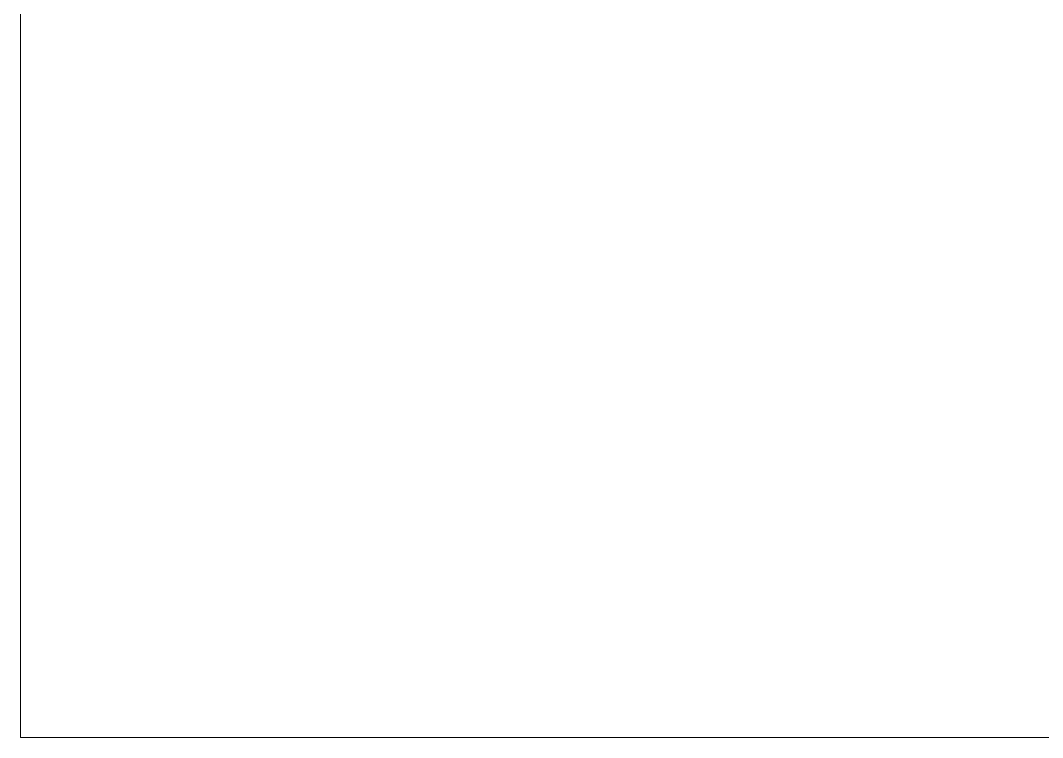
# Model space of a CAD drawing. Extents: x -560814 to 57327, y -29287 to 19916.
# Drawn here: x 20798.5636 to 20798.8612, y -700 to -699.7912 of the extents above; entities that cross this region are included whole.
import ezdxf

# ---------------------------------------------------------------- set-up
doc = ezdxf.new("R2010")
doc.units = 0
doc.header["$LTSCALE"] = 0.25
doc.linetypes.add('DASHDOT', pattern=[25.4, 12.7, -6.35, 0, -6.35])
for name, color, linetype, lineweight in [('01-First Floor$0$LOADING', 253, 'Continuous', 5), ('01-First Floor$0$NEW', 1, 'Continuous', 5), ('E-LITE-CLNG-CNDT', 6, 'DASHDOT', 35)]:
    doc.layers.add(name, color=color, linetype=linetype, lineweight=lineweight)

# ---------------------------------------------------------------- blocks, each defined once
blk = doc.blocks.new('*X307')
at = {"color": 0}
for p, q in [((5, 3), (5, 3)), ((5, 3), (5, 3)), ((5, 3), (5, 3)), ((5, 3), (5, 3)), ((5, 3), (5, 3)), ((5, 3), (5, 3)), ((5, 3), (5, 3)), ((5, 3), (5, 3)), ((5, 3), (5, 3)), ((5, 3), (5, 3)), ((5, 3), (5, 3)), ((5, 3), (5, 3)), ((5, 3), (5, 3)), ((5, 3), (5, 3)), ((5, 3), (5, 3)), ((5, 3), (5, 3)), ((5, 3), (5, 3)), ((5, 3), (5, 3)), ((5, 3), (5, 3)), ((5, 3), (5, 3)), ((5, 3), (5, 3)), ((5, 3), (5, 3)), ((5, 3), (5, 3)), ((5, 3), (5, 3)), ((5, 3), (5, 3)), ((5, 3), (5, 3)), ((5, 3), (5, 3)), ((5, 3), (5, 3)), ((5, 3), (5, 3)), ((5, 3), (5, 3)), ((5, 3), (5, 3)), ((5, 3), (5, 3)), ((5, 3), (5, 3)), ((5, 3), (5, 3)), ((5, 3), (5, 3)), ((5, 3), (5, 3)), ((5, 3), (5, 3)), ((5, 3), (5, 3)), ((5, 3), (5, 3)), ((5, 3), (5, 3)), ((5, 3), (5, 3)), ((5, 3), (5, 3)), ((5, 3), (5, 3)), ((5, 3), (5, 3)), ((5, 3), (5, 3)), ((5, 3), (5, 3)), ((5, 3), (5, 3)), ((5, 3), (5, 3)), ((5, 3), (5, 3)), ((5, 3), (5, 3)), ((5, 3), (5, 3)), ((5, 3), (5, 3)), ((5, 3), (5, 3)), ((5, 3), (5, 3)), ((5, 3), (5, 3)), ((5, 3), (5, 3)), ((5, 3), (5, 3)), ((5, 3), (5, 3)), ((5, 3), (5, 3)), ((5, 3), (5, 3)), ((5, 3), (5, 3)), ((5, 3), (5, 3)), ((5, 3), (5, 3)), ((5, 3), (5, 3)), ((5, 3), (5, 3)), ((5, 3), (5, 3)), ((6, 3), (5, 3)), ((5, 3), (5, 3)), ((6, 3), (5, 3)), ((5, 3), (5, 3)), ((6, 3), (5, 3)), ((5, 3), (5, 3)), ((6, 3), (5, 3)), ((5, 3), (5, 3)), ((5, 3), (5, 3)), ((5, 3), (5, 3)), ((5, 3), (5, 3)), ((5, 3), (5, 3)), ((5, 3), (5, 3)), ((5, 3), (5, 3)), ((5, 3), (5, 3)), ((5, 3), (5, 3)), ((5, 3), (5, 3)), ((5, 3), (5, 3)), ((5, 3), (5, 3)), ((5, 3), (5, 3)), ((5, 3), (5, 3)), ((5, 3), (5, 3)), ((5, 3), (5, 3)), ((5, 3), (5, 3)), ((5, 3), (5, 3)), ((5, 3), (5, 3)), ((5, 3), (5, 3)), ((5, 3), (5, 3)), ((5, 3), (5, 3)), ((5, 3), (5, 3)), ((6, 3), (6, 3)), ((6, 3), (6, 3)), ((6, 3), (6, 3)), ((6, 3), (6, 3)), ((6, 3), (6, 3)), ((6, 3), (6, 3)), ((6, 3), (6, 3)), ((6, 3), (6, 3)), ((6, 3), (6, 3)), ((6, 3), (6, 3)), ((6, 3), (6, 3)), ((6, 3), (6, 3)), ((6, 3), (6, 3)), ((6, 3), (6, 3)), ((6, 3), (6, 3)), ((6, 3), (6, 3)), ((6, 3), (6, 3)), ((6, 3), (6, 3)), ((6, 3), (6, 3)), ((6, 3), (6, 3)), ((6, 3), (6, 3)), ((6, 3), (6, 3)), ((6, 3), (6, 3)), ((6, 3), (6, 3)), ((6, 3), (6, 3)), ((6, 3), (6, 3)), ((6, 3), (6, 3)), ((6, 3), (6, 3)), ((6, 3), (6, 3)), ((6, 3), (6, 3)), ((6, 3), (6, 3)), ((6, 3), (6, 3)), ((6, 3), (6, 3)), ((6, 3), (6, 3)), ((6, 3), (6, 3)), ((6, 3), (6, 3)), ((6, 3), (6, 3)), ((6, 3), (6, 3)), ((6, 3), (6, 3)), ((6, 3), (6, 3)), ((6, 3), (6, 3)), ((6, 3), (6, 3)), ((6, 3), (6, 3)), ((6, 3), (6, 3)), ((6, 3), (6, 3)), ((6, 3), (6, 3)), ((6, 3), (6, 3)), ((6, 3), (6, 3)), ((6, 3), (6, 3)), ((6, 3), (6, 3)), ((6, 3), (6, 3)), ((6, 3), (6, 3)), ((6, 3), (6, 3)), ((6, 3), (6, 3)), ((6, 3), (6, 3)), ((6, 3), (6, 3)), ((6, 3), (6, 3)), ((6, 3), (6, 3)), ((6, 3), (6, 3)), ((6, 3), (6, 3)), ((6, 3), (6, 3)), ((6, 3), (6, 3)), ((6, 3), (6, 3)), ((6, 3), (6, 3)), ((6, 3), (6, 3)), ((6, 3), (6, 3)), ((6, 3), (6, 3)), ((6, 3), (6, 3)), ((6, 3), (6, 3)), ((6, 3), (6, 3)), ((6, 3), (6, 3)), ((6, 3), (6, 3)), ((6, 3), (6, 3)), ((6, 3), (6, 3)), ((6, 3), (6, 3)), ((6, 3), (6, 3)), ((6, 3), (6, 3)), ((6, 3), (6, 3)), ((6, 3), (6, 3)), ((6, 3), (6, 3)), ((6, 3), (6, 3)), ((6, 3), (6, 3)), ((6, 3), (6, 3)), ((6, 3), (6, 3)), ((6, 3), (6, 3)), ((6, 3), (6, 3)), ((6, 3), (6, 3)), ((6, 3), (6, 3)), ((6, 3), (6, 3)), ((6, 3), (6, 3)), ((6, 3), (6, 3)), ((6, 3), (6, 3)), ((6, 3), (6, 3)), ((6, 3), (6, 3)), ((6, 3), (6, 3)), ((6, 3), (6, 3)), ((6, 3), (6, 3)), ((6, 3), (6, 3)), ((6, 3), (6, 3)), ((6, 3), (6, 3)), ((6, 3), (6, 3)), ((6, 3), (6, 3)), ((6, 3), (6, 3)), ((6, 3), (6, 3)), ((6, 3), (6, 3)), ((6, 3), (6, 3)), ((6, 3), (6, 3)), ((6, 3), (6, 3)), ((6, 3), (6, 3)), ((6, 3), (6, 3)), ((6, 3), (6, 3)), ((6, 3), (6, 3)), ((6, 3), (6, 3)), ((6, 3), (6, 3)), ((6, 3), (6, 3)), ((6, 3), (6, 3)), ((6, 3), (6, 3)), ((6, 3), (6, 3)), ((6, 3), (6, 3)), ((6, 3), (6, 3)), ((6, 3), (6, 3)), ((6, 3), (6, 3)), ((6, 3), (6, 3)), ((6, 3), (6, 3)), ((6, 3), (6, 3)), ((6, 3), (6, 3)), ((6, 3), (6, 3)), ((6, 3), (6, 3)), ((6, 3), (6, 3)), ((6, 3), (6, 3)), ((6, 3), (6, 3)), ((6, 3), (6, 3)), ((6, 3), (6, 3)), ((6, 3), (6, 3)), ((6, 3), (6, 3)), ((6, 3), (6, 3)), ((6, 3), (6, 3)), ((6, 3), (6, 3)), ((6, 3), (6, 3)), ((6, 3), (6, 3)), ((6, 3), (6, 3)), ((6, 3), (6, 3)), ((6, 3), (6, 3)), ((6, 3), (6, 3)), ((6, 3), (6, 3)), ((6, 3), (6, 3)), ((6, 3), (6, 3)), ((6, 3), (6, 3)), ((6, 3), (6, 3)), ((6, 3), (6, 3)), ((6, 3), (6, 3)), ((6, 3), (6, 3)), ((6, 3), (6, 3)), ((6, 3), (6, 3)), ((6, 3), (6, 3)), ((6, 3), (6, 3)), ((6, 3), (6, 3)), ((6, 3), (6, 3)), ((6, 3), (6, 3)), ((6, 3), (6, 3)), ((6, 3), (6, 3)), ((6, 3), (6, 3)), ((6, 3), (6, 3)), ((6, 3), (6, 3)), ((6, 3), (6, 3)), ((6, 3), (6, 3)), ((6, 3), (6, 3)), ((6, 3), (6, 3)), ((6, 3), (6, 3)), ((6, 3), (6, 3)), ((6, 3), (6, 3)), ((6, 3), (6, 3)), ((6, 3), (6, 3)), ((6, 3), (6, 3)), ((6, 3), (6, 3)), ((6, 3), (6, 3)), ((6, 3), (6, 3)), ((6, 3), (6, 3)), ((6, 3), (6, 3)), ((6, 3), (6, 3)), ((6, 3), (6, 3)), ((6, 3), (6, 3)), ((6, 3), (6, 3)), ((6, 3), (6, 3)), ((6, 3), (6, 3)), ((6, 3), (6, 3)), ((6, 3), (6, 3)), ((6, 3), (6, 3)), ((6, 3), (6, 3)), ((6, 3), (6, 3)), ((6, 3), (6, 3)), ((6, 3), (6, 3)), ((6, 3), (6, 3)), ((6, 3), (6, 3)), ((6, 3), (6, 3)), ((6, 3), (6, 3)), ((6, 3), (6, 3)), ((6, 3), (6, 3)), ((6, 3), (6, 3)), ((6, 3), (6, 3)), ((6, 3), (6, 3)), ((6, 3), (6, 3)), ((6, 3), (6, 3)), ((6, 3), (6, 3)), ((6, 3), (5, 3)), ((6, 3), (5, 3)), ((6, 3), (5, 3)), ((6, 3), (5, 3)), ((6, 3), (5, 3)), ((6, 3), (6, 3)), ((6, 3), (6, 3)), ((6, 3), (6, 3)), ((6, 3), (6, 3)), ((6, 3), (6, 3)), ((6, 3), (6, 3)), ((6, 3), (6, 3)), ((6, 3), (6, 3)), ((6, 3), (6, 3)), ((6, 3), (6, 3)), ((6, 3), (6, 3)), ((6, 3), (6, 3)), ((6, 3), (6, 3)), ((6, 3), (6, 3)), ((6, 3), (6, 3)), ((6, 3), (6, 3)), ((6, 3), (6, 3)), ((6, 3), (6, 3)), ((6, 3), (6, 3)), ((6, 3), (6, 3)), ((6, 3), (6, 3)), ((6, 3), (6, 3)), ((6, 3), (6, 3)), ((6, 3), (6, 3)), ((6, 3), (6, 3)), ((6, 3), (6, 3)), ((6, 3), (6, 3)), ((6, 3), (6, 3)), ((6, 3), (6, 3)), ((6, 3), (6, 3)), ((6, 3), (6, 3)), ((6, 3), (6, 3)), ((6, 3), (6, 3)), ((6, 3), (6, 3)), ((6, 3), (6, 3)), ((6, 3), (6, 3)), ((6, 3), (6, 3)), ((6, 3), (6, 3)), ((6, 3), (6, 3)), ((6, 3), (6, 3)), ((6, 3), (6, 3)), ((6, 3), (6, 3)), ((6, 3), (6, 3)), ((6, 3), (6, 3)), ((6, 3), (6, 3)), ((6, 3), (6, 3)), ((6, 3), (6, 3)), ((6, 3), (6, 3)), ((6, 3), (6, 3)), ((6, 3), (6, 3)), ((6, 3), (6, 3)), ((6, 3), (6, 3)), ((6, 3), (6, 3)), ((6, 3), (6, 3)), ((6, 3), (6, 3)), ((6, 3), (6, 3)), ((6, 3), (6, 3)), ((6, 3), (6, 3)), ((6, 3), (6, 3)), ((6, 3), (6, 3)), ((6, 3), (6, 3)), ((6, 3), (6, 3)), ((6, 3), (6, 3)), ((6, 3), (6, 3)), ((6, 3), (6, 3)), ((6, 3), (6, 3)), ((6, 3), (6, 3)), ((6, 3), (6, 3)), ((6, 3), (6, 3)), ((6, 3), (6, 3)), ((6, 3), (6, 3)), ((6, 3), (6, 3)), ((6, 3), (6, 3)), ((6, 3), (6, 3)), ((6, 3), (6, 3)), ((6, 3), (6, 3)), ((6, 3), (6, 3)), ((6, 3), (6, 3)), ((6, 3), (6, 3)), ((6, 3), (6, 3)), ((6, 3), (6, 3)), ((6, 3), (6, 3)), ((6, 3), (6, 3)), ((6, 3), (6, 3)), ((6, 3), (6, 3)), ((6, 3), (6, 3)), ((6, 3), (6, 3)), ((6, 3), (6, 3)), ((6, 3), (6, 3)), ((6, 3), (6, 3)), ((6, 3), (6, 3)), ((6, 3), (6, 3)), ((6, 3), (6, 3)), ((6, 3), (6, 3)), ((6, 3), (6, 3)), ((6, 3), (6, 3)), ((6, 3), (6, 3)), ((6, 3), (6, 3)), ((6, 3), (6, 3)), ((6, 3), (6, 3)), ((6, 3), (6, 3)), ((6, 3), (6, 3)), ((6, 3), (6, 3)), ((6, 3), (6, 3)), ((6, 3), (6, 3)), ((6, 3), (6, 3)), ((6, 3), (6, 3)), ((6, 3), (6, 3)), ((6, 3), (6, 3)), ((6, 3), (6, 3)), ((6, 3), (6, 3)), ((6, 3), (6, 3)), ((6, 3), (6, 3)), ((6, 3), (6, 3)), ((6, 3), (6, 3)), ((6, 3), (6, 3)), ((6, 3), (6, 3)), ((6, 3), (6, 3)), ((6, 3), (6, 3)), ((6, 3), (6, 3)), ((6, 3), (6, 3)), ((6, 3), (6, 3)), ((6, 3), (6, 3)), ((6, 3), (6, 3)), ((6, 3), (6, 3)), ((6, 3), (6, 3)), ((6, 3), (6, 3)), ((6, 3), (6, 3)), ((6, 3), (6, 3)), ((6, 3), (6, 3)), ((6, 3), (6, 3)), ((6, 3), (6, 3)), ((6, 3), (6, 3)), ((6, 3), (6, 3)), ((6, 3), (6, 3)), ((6, 3), (6, 3)), ((6, 3), (6, 3)), ((6, 3), (6, 3)), ((6, 3), (6, 3)), ((6, 3), (6, 3)), ((6, 3), (6, 3)), ((6, 3), (6, 3)), ((6, 3), (6, 3)), ((6, 3), (6, 3)), ((6, 3), (6, 3)), ((6, 3), (6, 3)), ((6, 3), (6, 3)), ((6, 3), (6, 3)), ((6, 3), (6, 3)), ((6, 3), (6, 3)), ((6, 3), (6, 3)), ((6, 3), (6, 3)), ((6, 3), (6, 3)), ((6, 3), (6, 3)), ((6, 3), (6, 3)), ((6, 3), (6, 3)), ((6, 3), (6, 3)), ((6, 3), (6, 3)), ((6, 3), (6, 3)), ((6, 3), (6, 3)), ((6, 3), (6, 3)), ((6, 3), (6, 3)), ((6, 3), (6, 3)), ((6, 3), (6, 3)), ((6, 3), (6, 3)), ((6, 3), (6, 3)), ((6, 3), (6, 3)), ((6, 3), (6, 3)), ((6, 3), (6, 3)), ((6, 3), (6, 3)), ((6, 3), (6, 3)), ((6, 3), (6, 3)), ((6, 3), (6, 3)), ((6, 3), (6, 3)), ((6, 3), (6, 3)), ((6, 3), (6, 3)), ((6, 3), (6, 3)), ((6, 3), (6, 3)), ((6, 3), (6, 3)), ((6, 3), (6, 3)), ((6, 3), (6, 3)), ((6, 3), (6, 3)), ((6, 3), (6, 3)), ((6, 3), (6, 3)), ((6, 3), (6, 3)), ((6, 3), (6, 3)), ((6, 3), (6, 3)), ((6, 3), (6, 3)), ((6, 3), (6, 3)), ((6, 3), (6, 3)), ((6, 3), (6, 3)), ((6, 3), (6, 3)), ((6, 3), (6, 3)), ((6, 3), (6, 3)), ((6, 3), (6, 3)), ((6, 3), (6, 3)), ((6, 3), (6, 3)), ((6, 3), (6, 3)), ((6, 3), (6, 3)), ((6, 3), (6, 3)), ((6, 3), (6, 3)), ((6, 3), (6, 3)), ((6, 3), (6, 3)), ((6, 3), (6, 3)), ((6, 3), (6, 3)), ((6, 3), (6, 3)), ((6, 3), (6, 3)), ((6, 3), (6, 3)), ((6, 3), (6, 3)), ((6, 3), (6, 3)), ((6, 3), (6, 3)), ((6, 3), (6, 3)), ((6, 3), (6, 3)), ((6, 3), (6, 3)), ((6, 3), (6, 3)), ((6, 3), (6, 3)), ((6, 3), (6, 3)), ((6, 3), (6, 3)), ((6, 3), (6, 3)), ((6, 3), (6, 3)), ((6, 3), (6, 3)), ((6, 3), (6, 3)), ((6, 3), (6, 3)), ((6, 3), (6, 3)), ((6, 3), (6, 3)), ((6, 3), (6, 3)), ((6, 3), (6, 3)), ((6, 3), (6, 3)), ((6, 3), (6, 3)), ((6, 3), (6, 3)), ((6, 3), (6, 3)), ((6, 3), (6, 3)), ((6, 3), (6, 3)), ((6, 3), (6, 3)), ((6, 3), (6, 3)), ((6, 3), (6, 3)), ((6, 3), (6, 3)), ((6, 3), (6, 3)), ((6, 3), (6, 3)), ((6, 3), (6, 3)), ((6, 3), (6, 3)), ((6, 3), (6, 3)), ((6, 3), (6, 3)), ((6, 3), (6, 3)), ((6, 3), (6, 3)), ((6, 3), (6, 3)), ((6, 3), (6, 3)), ((6, 3), (6, 3)), ((6, 3), (6, 3)), ((6, 3), (6, 3)), ((6, 3), (6, 3)), ((6, 3), (6, 3)), ((6, 3), (6, 3)), ((6, 3), (6, 3)), ((6, 3), (6, 3)), ((6, 3), (6, 3)), ((6, 3), (6, 3)), ((6, 3), (6, 3)), ((6, 3), (6, 3)), ((6, 3), (6, 3)), ((6, 3), (6, 3)), ((6, 3), (6, 3)), ((6, 3), (6, 3)), ((6, 3), (6, 3)), ((6, 3), (6, 3)), ((6, 3), (6, 3)), ((6, 3), (6, 3)), ((6, 3), (6, 3)), ((6, 3), (6, 3)), ((6, 3), (6, 3)), ((6, 3), (6, 3)), ((6, 3), (6, 3)), ((6, 3), (6, 3)), ((6, 3), (6, 3)), ((6, 3), (6, 3)), ((6, 3), (6, 3)), ((6, 3), (6, 3)), ((6, 3), (6, 3)), ((6, 3), (6, 3)), ((6, 3), (6, 3)), ((6, 3), (6, 3)), ((6, 3), (6, 3)), ((6, 3), (6, 3)), ((6, 3), (6, 3)), ((6, 3), (6, 3)), ((6, 3), (6, 3)), ((6, 3), (6, 3)), ((6, 3), (6, 3)), ((6, 3), (6, 3)), ((6, 3), (6, 3)), ((6, 3), (6, 3)), ((6, 3), (6, 3)), ((6, 3), (6, 3)), ((6, 3), (6, 3)), ((6, 3), (6, 3)), ((6, 3), (6, 3)), ((6, 3), (6, 3)), ((6, 3), (6, 3)), ((6, 3), (6, 3)), ((6, 3), (6, 3)), ((6, 3), (6, 3)), ((6, 3), (6, 3)), ((6, 3), (6, 3)), ((6, 3), (6, 3)), ((6, 3), (6, 3)), ((6, 3), (6, 3)), ((6, 3), (6, 3)), ((6, 3), (6, 3)), ((6, 3), (6, 3)), ((6, 3), (6, 3)), ((6, 3), (6, 3)), ((6, 3), (6, 3)), ((6, 3), (6, 3)), ((6, 3), (6, 3)), ((6, 3), (6, 3)), ((6, 3), (6, 3)), ((6, 3), (6, 3))]:
    blk.add_line(p, q, dxfattribs=at)
blk = doc.blocks.new('*X308')
at = {"color": 0}
for p, q in [((13, 1), (13, 1)), ((13, 1), (13, 1)), ((13, 1), (13, 1)), ((13, 1), (13, 1)), ((13, 1), (13, 1)), ((13, 1), (13, 1)), ((13, 1), (13, 1)), ((13, 1), (13, 1)), ((13, 1), (13, 1)), ((13, 1), (13, 1)), ((13, 1), (13, 1)), ((13, 1), (13, 1)), ((13, 1), (13, 1)), ((13, 1), (13, 1)), ((13, 1), (13, 1)), ((13, 1), (14, 1)), ((13, 1), (14, 1)), ((13, 1), (14, 1)), ((13, 1), (13, 1)), ((13, 1), (13, 1)), ((13, 1), (13, 1)), ((13, 1), (13, 1)), ((13, 1), (13, 1)), ((13, 1), (13, 1)), ((13, 1), (13, 1)), ((13, 1), (13, 1)), ((13, 1), (13, 1)), ((13, 1), (13, 1)), ((13, 1), (13, 1)), ((13, 1), (13, 1)), ((13, 1), (13, 1)), ((13, 1), (13, 1)), ((13, 1), (13, 1)), ((13, 1), (13, 1)), ((13, 1), (13, 1)), ((13, 1), (13, 1)), ((13, 1), (13, 1)), ((13, 1), (13, 1)), ((13, 1), (13, 1)), ((13, 1), (13, 1)), ((13, 1), (13, 1)), ((13, 1), (13, 1)), ((13, 1), (13, 1)), ((13, 1), (13, 1)), ((13, 1), (13, 1)), ((13, 1), (13, 1)), ((13, 1), (13, 1)), ((13, 1), (13, 1)), ((13, 1), (13, 1)), ((13, 1), (13, 1)), ((13, 1), (13, 1)), ((13, 1), (13, 1)), ((13, 1), (13, 1)), ((13, 1), (13, 1)), ((13, 1), (13, 1)), ((13, 1), (13, 1)), ((13, 1), (13, 1)), ((13, 1), (13, 1)), ((13, 1), (13, 1)), ((13, 1), (13, 1)), ((13, 1), (13, 1)), ((13, 1), (13, 1)), ((13, 1), (13, 1)), ((13, 1), (13, 1)), ((13, 1), (13, 1)), ((13, 1), (13, 1)), ((13, 1), (13, 1)), ((13, 1), (13, 1)), ((13, 1), (13, 1)), ((13, 1), (13, 1)), ((13, 1), (13, 1)), ((13, 1), (13, 1)), ((13, 1), (13, 1)), ((13, 1), (13, 1)), ((13, 1), (13, 1)), ((13, 1), (13, 1)), ((13, 1), (13, 1)), ((13, 1), (13, 1)), ((13, 1), (13, 1)), ((13, 1), (13, 1)), ((13, 1), (13, 1)), ((13, 1), (13, 1)), ((13, 1), (13, 1)), ((13, 1), (13, 1)), ((13, 1), (13, 1)), ((13, 1), (13, 1)), ((13, 1), (13, 1)), ((13, 1), (13, 1)), ((13, 1), (13, 1)), ((13, 1), (13, 1)), ((13, 1), (13, 1)), ((13, 1), (13, 1)), ((13, 1), (13, 1)), ((13, 1), (13, 1)), ((13, 1), (13, 1)), ((13, 1), (13, 1)), ((13, 1), (13, 1)), ((13, 1), (13, 1)), ((13, 1), (13, 1)), ((13, 1), (13, 1)), ((13, 1), (13, 1)), ((13, 1), (13, 1)), ((13, 1), (13, 1)), ((13, 1), (13, 1)), ((13, 1), (13, 1)), ((13, 1), (13, 1)), ((13, 1), (13, 1)), ((13, 1), (13, 1)), ((13, 1), (13, 1)), ((13, 1), (13, 1)), ((13, 1), (13, 1)), ((13, 1), (13, 1)), ((13, 1), (13, 1)), ((13, 1), (13, 1)), ((13, 1), (13, 1)), ((13, 1), (13, 1)), ((13, 1), (13, 1)), ((13, 1), (13, 1)), ((13, 1), (13, 1)), ((13, 1), (13, 1)), ((13, 1), (13, 1)), ((13, 1), (13, 1)), ((13, 1), (13, 1)), ((13, 1), (14, 1)), ((13, 0), (13, 0)), ((13, 0), (13, 0)), ((13, 0), (13, 0)), ((13, 0), (13, 0)), ((13, 0), (13, 0)), ((13, 0), (13, 0)), ((13, 0), (13, 0)), ((13, 0), (13, 0)), ((13, 0), (13, 0)), ((13, 0), (13, 0)), ((13, 0), (13, 0)), ((13, 0), (13, 0)), ((13, 0), (13, 0)), ((13, 0), (13, 0)), ((13, 0), (13, 0)), ((13, 0), (13, 0)), ((13, 0), (13, 0)), ((13, 0), (13, 0)), ((13, 0), (13, 0)), ((13, 0), (13, 0)), ((13, 0), (13, 0)), ((13, 0), (13, 0)), ((13, 0), (13, 0)), ((13, 0), (13, 0)), ((13, 0), (13, 0)), ((13, 0), (13, 0)), ((13, 0), (13, 0)), ((13, 0), (13, 0)), ((13, 0), (13, 0)), ((13, 0), (13, 0)), ((13, 0), (13, 0)), ((13, 0), (13, 0)), ((13, 0), (13, 0)), ((13, 0), (13, 0)), ((13, 0), (13, 0)), ((13, 0), (13, 0)), ((13, 0), (13, 0)), ((13, 0), (13, 0)), ((13, 0), (13, 0)), ((13, 0), (13, 0)), ((13, 0), (13, 0)), ((13, 0), (13, 0)), ((13, 0), (13, 0)), ((13, 0), (13, 0)), ((13, 0), (13, 0)), ((13, 0), (13, 0)), ((13, 0), (13, 0)), ((13, 0), (13, 0)), ((13, 0), (14, 0)), ((13, 0), (14, 0)), ((13, 0), (13, 0)), ((13, 0), (14, 0)), ((14, 1), (14, 1)), ((14, 1), (14, 1)), ((14, 1), (14, 1)), ((14, 1), (14, 1)), ((14, 1), (14, 1)), ((14, 1), (14, 1)), ((14, 1), (14, 1)), ((14, 1), (14, 1)), ((14, 1), (14, 1)), ((14, 1), (14, 1)), ((14, 1), (14, 1)), ((14, 1), (14, 1)), ((14, 1), (14, 1)), ((14, 1), (14, 1)), ((14, 1), (14, 1)), ((14, 1), (14, 1)), ((14, 1), (14, 1)), ((14, 1), (14, 1)), ((14, 1), (14, 1)), ((14, 1), (14, 1)), ((14, 1), (14, 1)), ((14, 1), (14, 1)), ((14, 1), (14, 1)), ((14, 1), (14, 1)), ((14, 1), (14, 1)), ((14, 1), (14, 1)), ((14, 1), (14, 1)), ((14, 1), (14, 1)), ((14, 1), (14, 1)), ((14, 1), (14, 1)), ((14, 1), (14, 1)), ((14, 1), (14, 1)), ((14, 1), (14, 1)), ((14, 1), (14, 1)), ((14, 1), (14, 1)), ((14, 1), (14, 1)), ((14, 1), (14, 1)), ((14, 1), (14, 1)), ((14, 1), (14, 1)), ((14, 1), (14, 1)), ((14, 1), (14, 1)), ((14, 1), (14, 1)), ((14, 1), (14, 1)), ((14, 1), (14, 1)), ((14, 1), (14, 1)), ((14, 1), (14, 1)), ((14, 1), (14, 1)), ((14, 1), (14, 1)), ((14, 1), (14, 1)), ((14, 1), (14, 1)), ((14, 1), (14, 1)), ((14, 1), (14, 1)), ((14, 1), (14, 1)), ((14, 1), (14, 1)), ((14, 1), (14, 1)), ((14, 1), (14, 1)), ((14, 1), (14, 1)), ((14, 1), (14, 1)), ((14, 1), (14, 1)), ((14, 1), (14, 1)), ((14, 1), (14, 1)), ((14, 1), (14, 1)), ((14, 1), (14, 1)), ((14, 1), (14, 1)), ((14, 1), (14, 1)), ((14, 1), (14, 1)), ((14, 1), (14, 1)), ((14, 1), (14, 1)), ((14, 1), (14, 1)), ((14, 1), (14, 1)), ((14, 1), (14, 1)), ((14, 1), (14, 1)), ((14, 1), (14, 1)), ((14, 1), (14, 1)), ((14, 1), (14, 1)), ((14, 1), (14, 1)), ((14, 1), (14, 1)), ((14, 1), (14, 1)), ((14, 1), (14, 1)), ((14, 1), (14, 1)), ((14, 1), (14, 1)), ((14, 1), (14, 1)), ((14, 1), (14, 1)), ((14, 1), (14, 1)), ((14, 1), (14, 1)), ((14, 1), (14, 1)), ((14, 1), (14, 1)), ((14, 1), (14, 1)), ((14, 1), (14, 1)), ((14, 1), (14, 1)), ((14, 1), (14, 1)), ((14, 1), (14, 1)), ((14, 1), (14, 1)), ((14, 1), (14, 1)), ((14, 0), (14, 0)), ((14, 0), (14, 0)), ((14, 0), (14, 0)), ((14, 0), (14, 0)), ((14, 0), (14, 0)), ((14, 0), (14, 0)), ((14, 0), (14, 0)), ((14, 0), (14, 0)), ((14, 0), (14, 0)), ((14, 0), (14, 0)), ((14, 0), (14, 0)), ((14, 0), (14, 0)), ((14, 0), (14, 0)), ((14, 0), (14, 0)), ((14, 0), (14, 0)), ((14, 0), (14, 0)), ((14, 0), (14, 0)), ((14, 0), (14, 0)), ((14, 0), (14, 0)), ((14, 0), (14, 0)), ((14, 0), (14, 0)), ((14, 0), (14, 0)), ((14, 0), (14, 0)), ((14, 0), (14, 0)), ((14, 0), (14, 0)), ((14, 0), (14, 0)), ((14, 0), (14, 0)), ((14, 0), (14, 0)), ((14, 0), (14, 0)), ((14, 0), (14, 0)), ((14, 0), (14, 0)), ((14, 0), (14, 0)), ((14, 0), (14, 0)), ((14, 0), (14, 0)), ((14, 0), (14, 0)), ((14, 0), (14, 0)), ((14, 0), (14, 0)), ((14, 0), (14, 0)), ((14, 0), (14, 0)), ((14, 0), (14, 0)), ((14, 0), (14, 0)), ((14, 0), (14, 0)), ((14, 0), (14, 0)), ((14, 0), (14, 0)), ((14, 0), (14, 0)), ((14, 0), (14, 0)), ((14, 0), (14, 0)), ((14, 0), (14, 0)), ((13, 0), (13, 0)), ((13, 0), (14, 0)), ((13, 0), (13, 0)), ((13, 0), (14, 0)), ((13, 0), (13, 0)), ((13, 0), (14, 0)), ((13, 0), (13, 0)), ((13, 0), (13, 0)), ((13, 0), (13, 0)), ((13, 0), (13, 0)), ((13, 0), (14, 0)), ((13, 0), (13, 0)), ((13, 0), (14, 0)), ((13, 0), (13, 0)), ((13, 0), (14, 0)), ((13, 0), (13, 0)), ((13, 0), (14, 0)), ((13, 0), (13, 0)), ((13, 0), (14, 0)), ((13, 0), (13, 0)), ((13, 0), (14, 0)), ((13, 0), (13, 0)), ((13, 0), (14, 0)), ((13, 0), (13, 0)), ((13, 0), (13, 0)), ((13, 0), (13, 0)), ((13, 0), (14, 0)), ((13, 0), (13, 0)), ((13, 0), (14, 0)), ((13, 0), (13, 0)), ((13, 0), (14, 0)), ((13, 0), (13, 0)), ((13, 0), (14, 0)), ((13, 0), (13, 0)), ((13, 0), (13, 0)), ((13, 0), (13, 0)), ((13, 0), (13, 0)), ((13, 0), (13, 0)), ((13, 0), (13, 0)), ((13, 0), (13, 0)), ((13, 0), (13, 0)), ((13, 0), (13, 0)), ((13, 0), (13, 0)), ((13, 0), (13, 0)), ((13, 0), (13, 0)), ((13, 0), (13, 0)), ((13, 0), (13, 0)), ((13, 0), (13, 0)), ((13, 0), (13, 0)), ((13, 0), (13, 0)), ((13, 0), (13, 0)), ((13, 0), (13, 0)), ((13, 0), (13, 0)), ((13, 0), (13, 0)), ((13, 0), (13, 0)), ((13, 0), (13, 0)), ((13, 0), (13, 0)), ((13, 0), (13, 0)), ((13, 0), (13, 0)), ((13, 0), (13, 0)), ((13, 0), (13, 0)), ((13, 0), (13, 0)), ((13, 0), (13, 0)), ((13, 0), (13, 0)), ((13, -1), (13, -1)), ((13, -1), (13, -1)), ((13, -1), (13, -1)), ((13, -1), (13, -1)), ((13, -1), (13, -1)), ((13, -1), (14, -1)), ((13, -1), (13, -1)), ((14, 0), (14, 0)), ((14, 0), (14, 0)), ((14, 0), (14, 0)), ((14, 0), (14, 0)), ((14, 0), (14, 0)), ((14, 0), (14, 0)), ((14, 0), (14, 0)), ((14, 0), (14, 0)), ((14, 0), (14, 0)), ((14, 0), (14, 0)), ((14, 0), (14, 0)), ((14, 0), (14, 0)), ((14, 0), (14, 0)), ((14, 0), (14, 0)), ((14, 0), (14, 0)), ((13, 0), (14, 0)), ((14, 0), (14, 0)), ((14, 0), (14, 0)), ((14, 0), (14, 0)), ((14, 0), (14, 0)), ((14, 0), (14, 0)), ((14, 0), (14, 0)), ((14, 0), (14, 0)), ((14, 0), (14, 0)), ((14, 0), (14, 0)), ((14, 0), (14, 0)), ((14, 0), (14, 0)), ((14, 0), (14, 0)), ((14, 0), (14, 0)), ((14, 0), (14, 0)), ((14, 0), (14, 0)), ((14, 0), (14, 0)), ((14, 0), (14, 0)), ((14, 0), (14, 0)), ((14, 0), (14, 0)), ((14, 0), (14, 0)), ((14, 0), (14, 0)), ((14, 0), (14, 0)), ((14, 0), (14, 0)), ((14, 0), (14, 0)), ((14, 0), (14, 0)), ((14, 0), (14, 0)), ((14, 0), (14, 0)), ((14, 0), (14, 0)), ((14, 0), (14, 0)), ((14, 0), (14, 0)), ((14, 0), (14, 0)), ((14, 0), (14, 0)), ((14, 0), (14, 0)), ((14, 0), (14, 0)), ((14, -1), (14, -1)), ((14, -1), (14, -1)), ((14, -1), (14, -1)), ((14, -1), (14, -1)), ((14, -1), (14, -1))]:
    blk.add_line(p, q, dxfattribs=at)
blk = doc.blocks.new('01-First Floor$0$DE13269-P')
for p, q in [((0.76763114, -0.06), (0.76763114, -0.69132769)), ((0.80006558, -0.06), (0.76763114, -0.06))]:
    blk.add_line(p, q)
for points in [[(0.76763114, -0.06), (0.76763114, -0.06), (0.76763114, -0.06), (0.76763114, -0.06), (0.76763114, -0.06), (0.76763114, -0.06), (0.76763114, -0.06), (0.76763114, -0.06), (0.76763114, -0.06), (0.76763114, -0.06), (0.76763114, -0.06), (0.76763114, -0.06), (0.76763114, -0.06), (0.76763114, -0.06), (0.76763114, -0.06), (0.76763114, -0.06), (0.76763114, -0.06), (0.76763114, -0.06), (0.76763114, -0.06), (0.76763114, -0.06), (0.76763114, -0.06), (0.76763114, -0.06), (0.76763114, -0.06), (0.76763114, -0.06), (0.76763114, -0.06), (0.76763114, -0.06), (0.76763114, -0.06), (0.76763114, -0.06), (0.76763114, -0.06), (0.76763114, -0.06), (0.76763114, -0.06), (0.76763114, -0.06), (0.76763114, -0.06), (0.76763114, -0.06), (0.76763114, -0.06), (0.76763114, -0.06), (0.76763114, -0.06), (0.76763114, -0.06), (0.76763114, -0.06), (0.76763114, -0.06), (0.76763114, -0.06), (0.76763114, -0.06), (0.76763114, -0.06), (0.76763114, -0.06), (0.76763114, -0.06), (0.76763114, -0.06), (0.76763114, -0.06), (0.76763114, -0.06), (0.76763114, -0.06), (0.76763114, -0.06), (0.76763114, -0.06), (0.76763114, -0.06), (0.76763114, -0.06), (0.76763114, -0.06), (0.76763114, -0.06), (0.76763114, -0.06), (0.76763114, -0.06), (0.76763114, -0.06), (0.76763114, -0.06), (0.76763114, -0.06), (0.76763114, -0.06), (0.76763114, -0.06), (0.76763114, -0.06), (0.76763114, -0.06), (0.76763114, -0.06), (0.76763114, -0.06), (0.76763114, -0.06), (0.76763114, -0.06), (0.76763114, -0.06), (0.76763114, -0.06), (0.76763114, -0.06), (0.76763114, -0.06), (0.76763114, -0.06), (0.76763114, -0.06), (0.76763114, -0.06), (0.76763114, -0.06), (0.76763114, -0.06), (0.76763114, -0.06), (0.76763114, -0.06), (0.76763114, -0.06), (0.76763114, -0.06), (0.76763114, -0.06), (0.76763114, -0.06), (0.76763114, -0.06), (0.76763114, -0.06), (0.76763114, -0.06), (0.76763114, -0.06), (0.76763114, -0.06), (0.76763114, -0.06), (0.76763114, -0.06), (0.76763114, -0.06), (0.76763114, -0.06), (0.76763114, -0.06), (0.76763114, -0.06), (0.76763114, -0.06), (0.76763114, -0.06), (0.76763114, -0.06), (0.76763114, -0.06), (0.76763114, -0.06), (0.76763114, -0.06), (0.76763114, -0.06), (0.76763114, -0.06), (0.76763114, -0.06), (0.76763114, -0.06), (0.76763114, -0.06), (0.76763114, -0.06), (0.76763114, -0.06), (0.76763114, -0.06), (0.76763114, -0.06), (0.76763114, -0.06), (0.76763114, -0.06), (0.76763114, -0.06), (0.76763114, -0.06), (0.76763114, -0.06), (0.76763114, -0.06), (0.76763114, -0.06), (0.76763114, -0.06), (0.76763114, -0.06), (0.76763114, -0.06), (0.76763114, -0.06), (0.76763114, -0.06), (0.76763114, -0.06), (0.76763114, -0.06), (0.76763114, -0.06), (0.76763114, -0.06), (0.76763114, -0.06), (0.76763114, -0.06), (0.76763114, -0.06), (0.76763114, -0.06), (0.76763114, -0.06), (0.76763114, -0.06), (0.76763114, -0.06), (0.76763114, -0.06), (0.76763114, -0.06), (0.76763114, -0.06), (0.76763114, -0.06), (0.76763114, -0.06), (0.76763114, -0.06), (0.76763114, -0.06), (0.76763114, -0.06), (0.76763114, -0.06), (0.76763114, -0.06), (0.76763114, -0.06), (0.76763114, -0.06), (0.76763114, -0.06), (0.76763114, -0.06), (0.76763114, -0.06), (0.76763114, -0.06), (0.76763114, -0.06), (0.76763114, -0.06), (0.76763114, -0.06), (0.76763114, -0.06), (0.76763114, -0.06), (0.76763114, -0.06), (0.76763114, -0.06), (0.76763114, -0.06), (0.76763114, -0.06), (0.76763114, -0.06), (0.76763114, -0.06), (0.76763114, -0.06), (0.76763114, -0.06), (0.76763114, -0.06), (0.76763114, -0.06), (0.76763114, -0.06), (0.76763114, -0.06), (0.76763114, -0.06), (0.76763114, -0.06), (0.76763114, -0.06), (0.76763114, -0.06), (0.76763114, -0.06), (0.76763114, -0.06), (0.76763114, -0.06), (0.76763114, -0.06), (0.76763114, -0.06), (0.76763114, -0.06), (0.76763114, -0.06), (0.76763114, -0.06), (0.76763114, -0.06), (0.76763114, -0.06), (0.76763114, -0.06), (0.76763114, -0.06), (0.76763114, -0.06), (0.76763114, -0.06), (0.76763114, -0.06), (0.76763114, -0.06), (0.76763114, -0.06), (0.76763114, -0.06), (0.76763114, -0.06), (0.76763114, -0.06), (0.76763114, -0.06), (0.76763114, -0.06), (0.76763114, -0.06), (0.76763114, -0.06), (0.76763114, -0.06), (0.76763114, -0.06), (0.76763114, -0.06), (0.76763114, -0.06), (0.76763114, -0.06), (0.76763114, -0.06), (0.76763114, -0.06), (0.76763114, -0.06), (0.76763114, -0.06), (0.76763114, -0.06), (0.76763114, -0.06), (0.76763114, -0.06), (0.76763114, -0.06), (0.76763114, -0.06), (0.76763114, -0.06), (0.76763114, -0.06), (0.76763114, -0.06), (0.76763114, -0.06), (0.76763114, -0.06), (0.76763114, -0.06), (0.76763114, -0.06), (0.76763114, -0.06), (0.76763114, -0.06), (0.76763114, -0.06), (0.76763114, -0.06), (0.76763114, -0.06)], [(0.76763114, -0.06), (0.76763114, -0.06), (0.76763114, -0.06), (0.76763114, -0.06), (0.76763114, -0.06), (0.76763114, -0.06), (0.76763114, -0.06), (0.76763114, -0.06), (0.76763114, -0.06), (0.76763114, -0.06), (0.76763114, -0.06), (0.76763114, -0.06), (0.76763114, -0.06), (0.76763114, -0.06), (0.76763114, -0.06), (0.76763114, -0.06), (0.76763114, -0.06), (0.76763114, -0.06), (0.76763114, -0.06), (0.76763114, -0.06), (0.76763114, -0.06), (0.76763114, -0.06), (0.76763114, -0.06), (0.76763114, -0.06), (0.76763114, -0.06), (0.76763114, -0.06), (0.76763114, -0.06), (0.76763114, -0.06), (0.76763114, -0.06), (0.76763114, -0.06), (0.76763114, -0.06), (0.76763114, -0.06), (0.76763114, -0.06), (0.76763114, -0.06), (0.76763114, -0.06), (0.76763114, -0.06), (0.76763114, -0.06), (0.76763114, -0.06), (0.76763114, -0.06), (0.76763114, -0.06), (0.76763114, -0.06), (0.76763114, -0.06), (0.76763114, -0.06), (0.76763114, -0.06), (0.76763114, -0.06), (0.76763114, -0.06), (0.76763114, -0.06), (0.76763114, -0.06), (0.76763114, -0.06), (0.76763114, -0.06), (0.76763114, -0.06), (0.76763114, -0.06), (0.76763114, -0.06), (0.76763114, -0.06), (0.76763114, -0.06), (0.76763114, -0.06), (0.76763114, -0.06), (0.76763114, -0.06), (0.76763114, -0.06), (0.76763114, -0.06), (0.76763114, -0.06), (0.76763114, -0.06), (0.76763114, -0.06), (0.76763114, -0.06), (0.76763114, -0.06), (0.76763114, -0.06), (0.76763114, -0.06), (0.76763114, -0.06), (0.76763114, -0.06), (0.76763114, -0.06), (0.76763114, -0.06), (0.76763114, -0.06), (0.76763114, -0.06), (0.76763114, -0.06), (0.76763114, -0.06), (0.76763114, -0.06), (0.76763114, -0.06), (0.76763114, -0.06), (0.76763114, -0.06), (0.76763114, -0.06), (0.76763114, -0.06), (0.76763114, -0.06), (0.76763114, -0.06), (0.76763114, -0.06), (0.76763114, -0.06), (0.76763114, -0.06), (0.76763114, -0.06), (0.76763114, -0.06), (0.76763114, -0.06), (0.76763114, -0.06), (0.76763114, -0.06), (0.76763114, -0.06), (0.76763114, -0.06), (0.76763114, -0.06), (0.76763114, -0.06), (0.76763114, -0.06), (0.76763114, -0.06), (0.76763114, -0.06), (0.76763114, -0.06), (0.76763114, -0.06), (0.76763114, -0.06), (0.76763114, -0.06), (0.76763114, -0.06), (0.76763114, -0.06), (0.76763114, -0.06), (0.76763114, -0.06), (0.76763114, -0.06), (0.76763114, -0.06), (0.76763114, -0.06), (0.76763114, -0.06), (0.76763114, -0.06), (0.76763114, -0.06), (0.76763114, -0.06), (0.76763114, -0.06), (0.76763114, -0.06), (0.76763114, -0.06), (0.76763114, -0.06), (0.76763114, -0.06), (0.76763114, -0.06), (0.76763114, -0.06), (0.76763114, -0.06), (0.76763114, -0.06), (0.76763114, -0.06), (0.76763114, -0.06), (0.76763114, -0.06), (0.76763114, -0.06), (0.76763114, -0.06), (0.76763114, -0.06), (0.76763114, -0.06), (0.76763114, -0.06), (0.76763114, -0.06), (0.76763114, -0.06), (0.76763114, -0.06), (0.76763114, -0.06), (0.76763114, -0.06), (0.76763114, -0.06), (0.76763114, -0.06), (0.76763114, -0.06), (0.76763114, -0.06), (0.76763114, -0.06), (0.76763114, -0.06), (0.76763114, -0.06), (0.76763114, -0.06), (0.76763114, -0.06), (0.76763114, -0.06), (0.76763114, -0.06), (0.76763114, -0.06), (0.76763114, -0.06), (0.76763114, -0.06), (0.76763114, -0.06), (0.76763114, -0.06), (0.76763114, -0.06), (0.76763114, -0.06), (0.76763114, -0.06), (0.76763114, -0.06), (0.76763114, -0.06), (0.76763114, -0.06), (0.76763114, -0.06), (0.76763114, -0.06), (0.76763114, -0.06), (0.76763114, -0.06), (0.76763114, -0.06), (0.76763114, -0.06), (0.76763114, -0.06), (0.76763114, -0.06), (0.76763114, -0.06), (0.76763114, -0.06), (0.76763114, -0.06), (0.76763114, -0.06), (0.76763114, -0.06), (0.76763114, -0.06), (0.76763114, -0.06), (0.76763114, -0.06), (0.76763114, -0.06), (0.76763114, -0.06), (0.76763114, -0.06), (0.76763114, -0.06), (0.76763114, -0.06), (0.76763114, -0.06), (0.76763114, -0.06), (0.76763114, -0.06), (0.76763114, -0.06), (0.76763114, -0.06), (0.76763114, -0.06), (0.76763114, -0.06), (0.76763114, -0.06), (0.76763114, -0.06), (0.76763114, -0.06), (0.76763114, -0.06), (0.76763114, -0.06), (0.76763114, -0.06), (0.76763114, -0.06), (0.76763114, -0.06), (0.76763114, -0.06), (0.76763114, -0.06), (0.76763114, -0.06), (0.76763114, -0.06), (0.76763114, -0.06), (0.76763114, -0.06), (0.76763114, -0.06), (0.76763114, -0.06), (0.76763114, -0.06), (0.76763114, -0.06), (0.76763114, -0.06), (0.76763114, -0.06), (0.76763114, -0.06), (0.76763114, -0.06), (0.76763114, -0.06), (0.76763114, -0.06), (0.76763114, -0.06), (0.76763114, -0.06), (0.76763114, -0.06), (0.76763114, -0.06), (0.76763114, -0.06)], [(0.76763114, -0.06), (0.76763114, -0.06), (0.76763114, -0.06), (0.76763114, -0.06), (0.76763114, -0.06), (0.76763114, -0.06), (0.76763114, -0.06), (0.76763114, -0.06), (0.76763114, -0.06), (0.76763114, -0.06), (0.76763114, -0.06), (0.76763114, -0.06), (0.76763114, -0.06), (0.76763114, -0.06), (0.76763114, -0.06), (0.76763114, -0.06), (0.76763114, -0.06), (0.76763114, -0.06), (0.76763114, -0.06), (0.76763114, -0.06), (0.76763114, -0.06), (0.76763114, -0.06), (0.76763114, -0.06), (0.76763114, -0.06), (0.76763114, -0.06), (0.76763114, -0.06), (0.76763114, -0.06), (0.76763114, -0.06), (0.76763114, -0.06), (0.76763114, -0.06), (0.76763114, -0.06), (0.76763114, -0.06), (0.76763114, -0.06), (0.76763114, -0.06), (0.76763114, -0.06), (0.76763114, -0.06), (0.76763114, -0.06), (0.76763114, -0.06), (0.76763114, -0.06), (0.76763114, -0.06), (0.76763114, -0.06), (0.76763114, -0.06), (0.76763114, -0.06), (0.76763114, -0.06), (0.76763114, -0.06), (0.76763114, -0.06), (0.76763114, -0.06), (0.76763114, -0.06), (0.76763114, -0.06), (0.76763114, -0.06), (0.76763114, -0.06), (0.76763114, -0.06), (0.76763114, -0.06), (0.76763114, -0.06), (0.76763114, -0.06), (0.76763114, -0.06), (0.76763114, -0.06), (0.76763114, -0.06), (0.76763114, -0.06), (0.76763114, -0.06), (0.76763114, -0.06), (0.76763114, -0.06), (0.76763114, -0.06), (0.76763114, -0.06), (0.76763114, -0.06), (0.76763114, -0.06), (0.76763114, -0.06), (0.76763114, -0.06), (0.76763114, -0.06), (0.76763114, -0.06), (0.76763114, -0.06), (0.76763114, -0.06), (0.76763114, -0.06), (0.76763114, -0.06), (0.76763114, -0.06), (0.76763114, -0.06), (0.76763114, -0.06), (0.76763114, -0.06), (0.76763114, -0.06), (0.76763114, -0.06), (0.76763114, -0.06), (0.76763114, -0.06), (0.76763114, -0.06), (0.76763114, -0.06), (0.76763114, -0.06), (0.76763114, -0.06), (0.76763114, -0.06), (0.76763114, -0.06), (0.76763114, -0.06), (0.76763114, -0.06), (0.76763114, -0.06), (0.76763114, -0.06), (0.76763114, -0.06), (0.76763114, -0.06), (0.76763114, -0.06), (0.76763114, -0.06), (0.76763114, -0.06), (0.76763114, -0.06), (0.76763114, -0.06), (0.76763114, -0.06), (0.76763114, -0.06), (0.76763114, -0.06), (0.76763114, -0.06), (0.76763114, -0.06), (0.76763114, -0.06), (0.76763114, -0.06), (0.76763114, -0.06), (0.76763114, -0.06), (0.76763114, -0.06), (0.76763114, -0.06), (0.76763114, -0.06), (0.76763114, -0.06), (0.76763114, -0.06), (0.76763114, -0.06), (0.76763114, -0.06), (0.76763114, -0.06), (0.76763114, -0.06), (0.76763114, -0.06), (0.76763114, -0.06), (0.76763114, -0.06), (0.76763114, -0.06), (0.76763114, -0.06), (0.76763114, -0.06), (0.76763114, -0.06), (0.76763114, -0.06), (0.76763114, -0.06), (0.76763114, -0.06), (0.76763114, -0.06), (0.76763114, -0.06), (0.76763114, -0.06), (0.76763114, -0.06), (0.76763114, -0.06), (0.76763114, -0.06), (0.76763114, -0.06), (0.76763114, -0.06), (0.76763114, -0.06), (0.76763114, -0.06), (0.76763114, -0.06), (0.76763114, -0.06), (0.76763114, -0.06), (0.76763114, -0.06), (0.76763114, -0.06), (0.76763114, -0.06), (0.76763114, -0.06), (0.76763114, -0.06), (0.76763114, -0.06), (0.76763114, -0.06), (0.76763114, -0.06), (0.76763114, -0.06), (0.76763114, -0.06), (0.76763114, -0.06), (0.76763114, -0.06), (0.76763114, -0.06), (0.76763114, -0.06), (0.76763114, -0.06), (0.76763114, -0.06), (0.76763114, -0.06), (0.76763114, -0.06), (0.76763114, -0.06), (0.76763114, -0.06), (0.76763114, -0.06), (0.76763114, -0.06), (0.76763114, -0.06), (0.76763114, -0.06), (0.76763114, -0.06), (0.76763114, -0.06), (0.76763114, -0.06), (0.76763114, -0.06), (0.76763114, -0.06), (0.76763114, -0.06), (0.76763114, -0.06), (0.76763114, -0.06), (0.76763114, -0.06), (0.76763114, -0.06), (0.76763114, -0.06), (0.76763114, -0.06), (0.76763114, -0.06), (0.76763114, -0.06), (0.76763114, -0.06), (0.76763114, -0.06), (0.76763114, -0.06), (0.76763114, -0.06), (0.76763114, -0.06), (0.76763114, -0.06), (0.76763114, -0.06), (0.76763114, -0.06), (0.76763114, -0.06), (0.76763114, -0.06), (0.76763114, -0.06), (0.76763114, -0.06), (0.76763114, -0.06), (0.76763114, -0.06), (0.76763114, -0.06), (0.76763114, -0.06), (0.76763114, -0.06), (0.76763114, -0.06), (0.76763114, -0.06), (0.76763114, -0.06), (0.76763114, -0.06), (0.76763114, -0.06), (0.76763114, -0.06), (0.76763114, -0.06), (0.76763114, -0.06), (0.76763114, -0.06), (0.76763114, -0.06), (0.76763114, -0.06), (0.76763114, -0.06), (0.76763114, -0.06), (0.76763114, -0.06), (0.76763114, -0.06), (0.76763114, -0.06), (0.76763114, -0.06), (0.76763114, -0.06), (0.76763114, -0.06), (0.76763114, -0.06), (0.76763114, -0.06), (0.76763114, -0.06), (0.76763114, -0.06), (0.76763114, -0.06), (0.76763114, -0.06), (0.76763114, -0.06), (0.76763114, -0.06), (0.76763114, -0.06), (0.76763114, -0.06), (0.76763114, -0.06), (0.76763114, -0.06), (0.76763114, -0.06), (0.76763114, -0.06), (0.76763114, -0.06), (0.76763114, -0.06), (0.76763114, -0.06), (0.76763114, -0.06), (0.76763114, -0.06), (0.76763114, -0.06), (0.76763114, -0.06), (0.76763114, -0.06), (0.76763114, -0.06), (0.76763114, -0.06), (0.76763114, -0.06), (0.76763114, -0.06), (0.76763114, -0.06), (0.76763114, -0.06), (0.76763114, -0.06), (0.76763114, -0.06), (0.76763114, -0.06), (0.76763114, -0.06), (0.76763114, -0.06), (0.76763114, -0.06), (0.76763114, -0.06), (0.76763114, -0.06), (0.76763114, -0.06), (0.76763114, -0.06), (0.76763114, -0.06), (0.76763114, -0.06), (0.76763114, -0.06), (0.76763114, -0.06), (0.76763114, -0.06), (0.76763114, -0.06), (0.76763114, -0.06), (0.76763114, -0.06), (0.76763114, -0.06), (0.76763114, -0.06), (0.76763114, -0.06), (0.76763114, -0.06), (0.76763114, -0.06), (0.76763114, -0.06), (0.76763114, -0.06), (0.76763114, -0.06), (0.76763114, -0.06), (0.76763114, -0.06), (0.76763114, -0.06), (0.76763114, -0.06), (0.76763114, -0.06), (0.76763114, -0.06), (0.76763114, -0.06), (0.76763114, -0.06), (0.76763114, -0.06)]]:
    blk.add_lwpolyline(points, close=True)
at = {"layer": '01-First Floor$0$NEW', "color": 8, "linetype": 'Continuous'}
for points in [[(0.76763114, -0.06), (0.76763114, -0.06), (0.76763114, -0.06), (0.76763114, -0.06), (0.76763114, -0.06), (0.76763114, -0.06), (0.76763114, -0.06), (0.76763114, -0.06), (0.76763114, -0.06)], [(0.76763114, -0.06), (0.76763114, -0.06), (0.76763114, -0.06), (0.76763114, -0.06), (0.76763114, -0.06), (0.76763114, -0.06), (0.76763114, -0.06), (0.76763114, -0.06), (0.76763114, -0.06), (0.76763114, -0.06)], [(0.76763114, -0.06), (0.76763114, -0.06), (0.76763114, -0.06), (0.76763114, -0.06), (0.76763114, -0.06), (0.76763114, -0.06), (0.76763114, -0.06), (0.76763114, -0.06), (0.76763114, -0.06), (0.76763114, -0.06), (0.76763114, -0.06), (0.76763114, -0.06), (0.76763114, -0.06), (0.76763114, -0.06), (0.76763114, -0.06), (0.76763114, -0.06), (0.76763114, -0.06), (0.76763114, -0.06)], [(0.76763114, -0.06), (0.76763114, -0.06), (0.76763114, -0.06), (0.76763114, -0.06), (0.76763114, -0.06), (0.76763114, -0.06), (0.76763114, -0.06)], [(0.76763114, -0.06), (0.76763114, -0.06), (0.76763114, -0.06), (0.76763114, -0.06), (0.76763114, -0.06), (0.76763114, -0.06), (0.76763114, -0.06), (0.76763114, -0.06)], [(0.76763114, -0.06), (0.76763114, -0.06), (0.76763114, -0.06), (0.76763114, -0.06), (0.76763114, -0.06), (0.76763114, -0.06), (0.76763114, -0.06), (0.76763114, -0.06), (0.76763114, -0.06), (0.76763114, -0.06), (0.76763114, -0.06), (0.76763114, -0.06)], [(0.76763114, -0.06), (0.76763114, -0.06), (0.76763114, -0.06), (0.76763114, -0.06), (0.76763114, -0.06), (0.76763114, -0.06), (0.76763114, -0.06), (0.76763114, -0.06), (0.76763114, -0.06), (0.76763114, -0.06)], [(0.76763114, -0.06), (0.76763114, -0.06), (0.76763114, -0.06), (0.76763114, -0.06), (0.76763114, -0.06), (0.76763114, -0.06), (0.76763114, -0.06), (0.76763114, -0.06), (0.76763114, -0.06), (0.76763114, -0.06), (0.76763114, -0.06), (0.76763114, -0.06), (0.76763114, -0.06), (0.76763114, -0.06), (0.76763114, -0.06)], [(0.76763114, -0.06), (0.76763114, -0.06), (0.76763114, -0.06), (0.76763114, -0.06), (0.76763114, -0.06), (0.76763114, -0.06), (0.76763114, -0.06), (0.76763114, -0.06), (0.76763114, -0.06), (0.76763114, -0.06)], [(0.76763114, -0.06), (0.76763114, -0.06), (0.76763114, -0.06), (0.76763114, -0.06), (0.76763114, -0.06), (0.76763114, -0.06), (0.76763114, -0.06), (0.76763114, -0.06), (0.76763114, -0.06), (0.76763114, -0.06)], [(0.76763114, -0.06), (0.76763114, -0.06), (0.76763114, -0.06), (0.76763114, -0.06), (0.76763114, -0.06), (0.76763114, -0.06), (0.76763114, -0.06), (0.76763114, -0.06), (0.76763114, -0.06), (0.76763114, -0.06), (0.76763114, -0.06), (0.76763114, -0.06), (0.76763114, -0.06), (0.76763114, -0.06), (0.76763114, -0.06), (0.76763114, -0.06), (0.76763114, -0.06), (0.76763114, -0.06), (0.76763114, -0.06), (0.76763114, -0.06), (0.76763114, -0.06), (0.76763114, -0.06), (0.76763114, -0.06), (0.76763114, -0.06), (0.76763114, -0.06), (0.76763114, -0.06), (0.76763114, -0.06), (0.76763114, -0.06), (0.76763114, -0.06), (0.76763114, -0.06), (0.76763114, -0.06), (0.76763114, -0.06), (0.76763114, -0.06), (0.76763114, -0.06), (0.76763114, -0.06), (0.76763114, -0.06), (0.76763114, -0.06), (0.76763114, -0.06), (0.76763114, -0.06), (0.76763114, -0.06), (0.76763114, -0.06), (0.76763114, -0.06), (0.76763114, -0.06), (0.76763114, -0.06), (0.76763114, -0.06), (0.76763114, -0.06), (0.76763114, -0.06), (0.76763114, -0.06), (0.76763114, -0.06), (0.76763114, -0.06), (0.76763114, -0.06), (0.76763114, -0.06), (0.76763114, -0.06), (0.76763114, -0.06), (0.76763114, -0.06), (0.76763114, -0.06), (0.76763114, -0.06), (0.76763114, -0.06), (0.76763114, -0.06), (0.76763114, -0.06), (0.76763114, -0.06), (0.76763114, -0.06), (0.76763114, -0.06), (0.76763114, -0.06), (0.76763114, -0.06), (0.76763114, -0.06), (0.76763114, -0.06), (0.76763114, -0.06), (0.76763114, -0.06), (0.76763114, -0.06), (0.76763114, -0.06), (0.76763114, -0.06), (0.76763114, -0.06), (0.76763114, -0.06), (0.76763114, -0.06), (0.76763114, -0.06), (0.76763114, -0.06), (0.76763114, -0.06), (0.76763114, -0.06), (0.76763114, -0.06), (0.76763114, -0.06), (0.76763114, -0.06), (0.76763114, -0.06), (0.76763114, -0.06), (0.76763114, -0.06), (0.76763114, -0.06), (0.76763114, -0.06), (0.76763114, -0.06), (0.76763114, -0.06), (0.76763114, -0.06), (0.76763114, -0.06), (0.76763114, -0.06), (0.76763114, -0.06), (0.76763114, -0.06), (0.76763114, -0.06), (0.76763114, -0.06), (0.76763114, -0.06), (0.76763114, -0.06), (0.76763114, -0.06), (0.76763114, -0.06), (0.76763114, -0.06), (0.76763114, -0.06), (0.76763114, -0.06), (0.76763114, -0.06), (0.76763114, -0.06), (0.76763114, -0.06), (0.76763114, -0.06), (0.76763114, -0.06), (0.76763114, -0.06), (0.76763114, -0.06), (0.76763114, -0.06)], [(0.76763114, -0.06), (0.76763114, -0.06), (0.76763114, -0.06), (0.76763114, -0.06), (0.76763114, -0.06), (0.76763114, -0.06), (0.76763114, -0.06)], [(0.76763114, -0.06), (0.76763114, -0.06), (0.76763114, -0.06), (0.76763114, -0.06), (0.76763114, -0.06), (0.76763114, -0.06), (0.76763114, -0.06), (0.76763114, -0.06), (0.76763114, -0.06), (0.76763114, -0.06), (0.76763114, -0.06), (0.76763114, -0.06), (0.76763114, -0.06), (0.76763114, -0.06), (0.76763114, -0.06), (0.76763114, -0.06), (0.76763114, -0.06), (0.76763114, -0.06), (0.76763114, -0.06), (0.76763114, -0.06), (0.76763114, -0.06), (0.76763114, -0.06), (0.76763114, -0.06), (0.76763114, -0.06), (0.76763114, -0.06), (0.76763114, -0.06), (0.76763114, -0.06), (0.76763114, -0.06), (0.76763114, -0.06), (0.76763114, -0.06), (0.76763114, -0.06), (0.76763114, -0.06), (0.76763114, -0.06), (0.76763114, -0.06), (0.76763114, -0.06), (0.76763114, -0.06), (0.76763114, -0.06), (0.76763114, -0.06), (0.76763114, -0.06), (0.76763114, -0.06), (0.76763114, -0.06), (0.76763114, -0.06), (0.76763114, -0.06), (0.76763114, -0.06), (0.76763114, -0.06), (0.76763114, -0.06), (0.76763114, -0.06), (0.76763114, -0.06), (0.76763114, -0.06), (0.76763114, -0.06), (0.76763114, -0.06), (0.76763114, -0.06), (0.76763114, -0.06), (0.76763114, -0.06), (0.76763114, -0.06), (0.76763114, -0.06), (0.76763114, -0.06), (0.76763114, -0.06), (0.76763114, -0.06), (0.76763114, -0.06), (0.76763114, -0.06), (0.76763114, -0.06), (0.76763114, -0.06), (0.76763114, -0.06), (0.76763114, -0.06), (0.76763114, -0.06), (0.76763114, -0.06), (0.76763114, -0.06), (0.76763114, -0.06), (0.76763114, -0.06), (0.76763114, -0.06), (0.76763114, -0.06), (0.76763114, -0.06), (0.76763114, -0.06), (0.76763114, -0.06), (0.76763114, -0.06), (0.76763114, -0.06), (0.76763114, -0.06), (0.76763114, -0.06), (0.76763114, -0.06), (0.76763114, -0.06), (0.76763114, -0.06), (0.76763114, -0.06), (0.76763114, -0.06), (0.76763114, -0.06), (0.76763114, -0.06), (0.76763114, -0.06), (0.76763114, -0.06), (0.76763114, -0.06)], [(0.76763114, -0.06), (0.76763114, -0.06), (0.76763114, -0.06), (0.76763114, -0.06), (0.76763114, -0.06), (0.76763114, -0.06), (0.76763114, -0.06), (0.76763114, -0.06), (0.76763114, -0.06), (0.76763114, -0.06), (0.76763114, -0.06), (0.76763114, -0.06), (0.76763114, -0.06), (0.76763114, -0.06), (0.76763114, -0.06), (0.76763114, -0.06), (0.76763114, -0.06)]]:
    blk.add_lwpolyline(points, dxfattribs=at)
at = {"layer": '01-First Floor$0$NEW', "color": 7, "linetype": 'Continuous'}
blk.add_lwpolyline([(0.76763114, -0.06), (0.76763114, -0.06), (0.76763114, -0.06), (0.76763114, -0.06), (0.76763114, -0.06), (0.76763114, -0.06), (0.76763114, -0.06), (0.76763114, -0.06), (0.76763114, -0.06), (0.76763114, -0.06), (0.76763114, -0.06), (0.76763114, -0.06), (0.76763114, -0.06), (0.76763114, -0.06), (0.76763114, -0.06), (0.76763114, -0.06), (0.76763114, -0.06), (0.76763114, -0.06), (0.76763114, -0.06), (0.76763114, -0.06), (0.76763114, -0.06), (0.76763114, -0.06), (0.76763114, -0.06), (0.76763114, -0.06), (0.76763114, -0.06), (0.76763114, -0.06), (0.76763114, -0.06), (0.76763114, -0.06), (0.76763114, -0.06), (0.76763114, -0.06), (0.76763114, -0.06), (0.76763114, -0.06), (0.76763114, -0.06), (0.76763114, -0.06), (0.76763114, -0.06), (0.76763114, -0.06), (0.76763114, -0.06), (0.76763114, -0.06), (0.76763114, -0.06), (0.76763114, -0.06), (0.76763114, -0.06), (0.76763114, -0.06), (0.76763114, -0.06), (0.76763114, -0.06), (0.76763114, -0.06), (0.76763114, -0.06), (0.76763114, -0.06), (0.76763114, -0.06), (0.76763114, -0.06), (0.76763114, -0.06), (0.76763114, -0.06), (0.76763114, -0.06), (0.76763114, -0.06), (0.76763114, -0.06)], dxfattribs=at)
at = {"color": 1, "xscale": 8.593750000000002e-11, "yscale": 8.593750000000002e-11, "zscale": 8.593750000000002e-11}
blk.add_blockref('*X307', (0.76763114, -0.06), dxfattribs=at)
at = {"color": 8, "xscale": 5.500000000000001e-11, "yscale": 5.500000000000001e-11, "zscale": 5.500000000000001e-11}
blk.add_blockref('*X308', (0.76763114, -0.06), dxfattribs=at)
blk = doc.blocks.new('01-First Floor$0$D.131.54.60')
at = {"layer": '01-First Floor$0$LOADING', "xscale": -1000, "yscale": 1000, "zscale": 1000, "rotation": 270}
blk.add_blockref('01-First Floor$0$DE13269-P', (11800.91506, 3000.63114), dxfattribs=at)
blk = doc.blocks.new('01-First Floor')
at = {"layer": '01-First Floor$0$LOADING', "rotation": 270}
blk.add_blockref('01-First Floor$0$D.131.54.60', (17030.30137, 11040.91506, -0.10446), dxfattribs=at)

msp = doc.modelspace()

# ---------------------------------------------------------------- block references
at = {"layer": 'E-LITE-CLNG-CNDT'}
msp.add_blockref('01-First Floor', (0, 0), dxfattribs=at)

doc.saveas('drawing.dxf')
